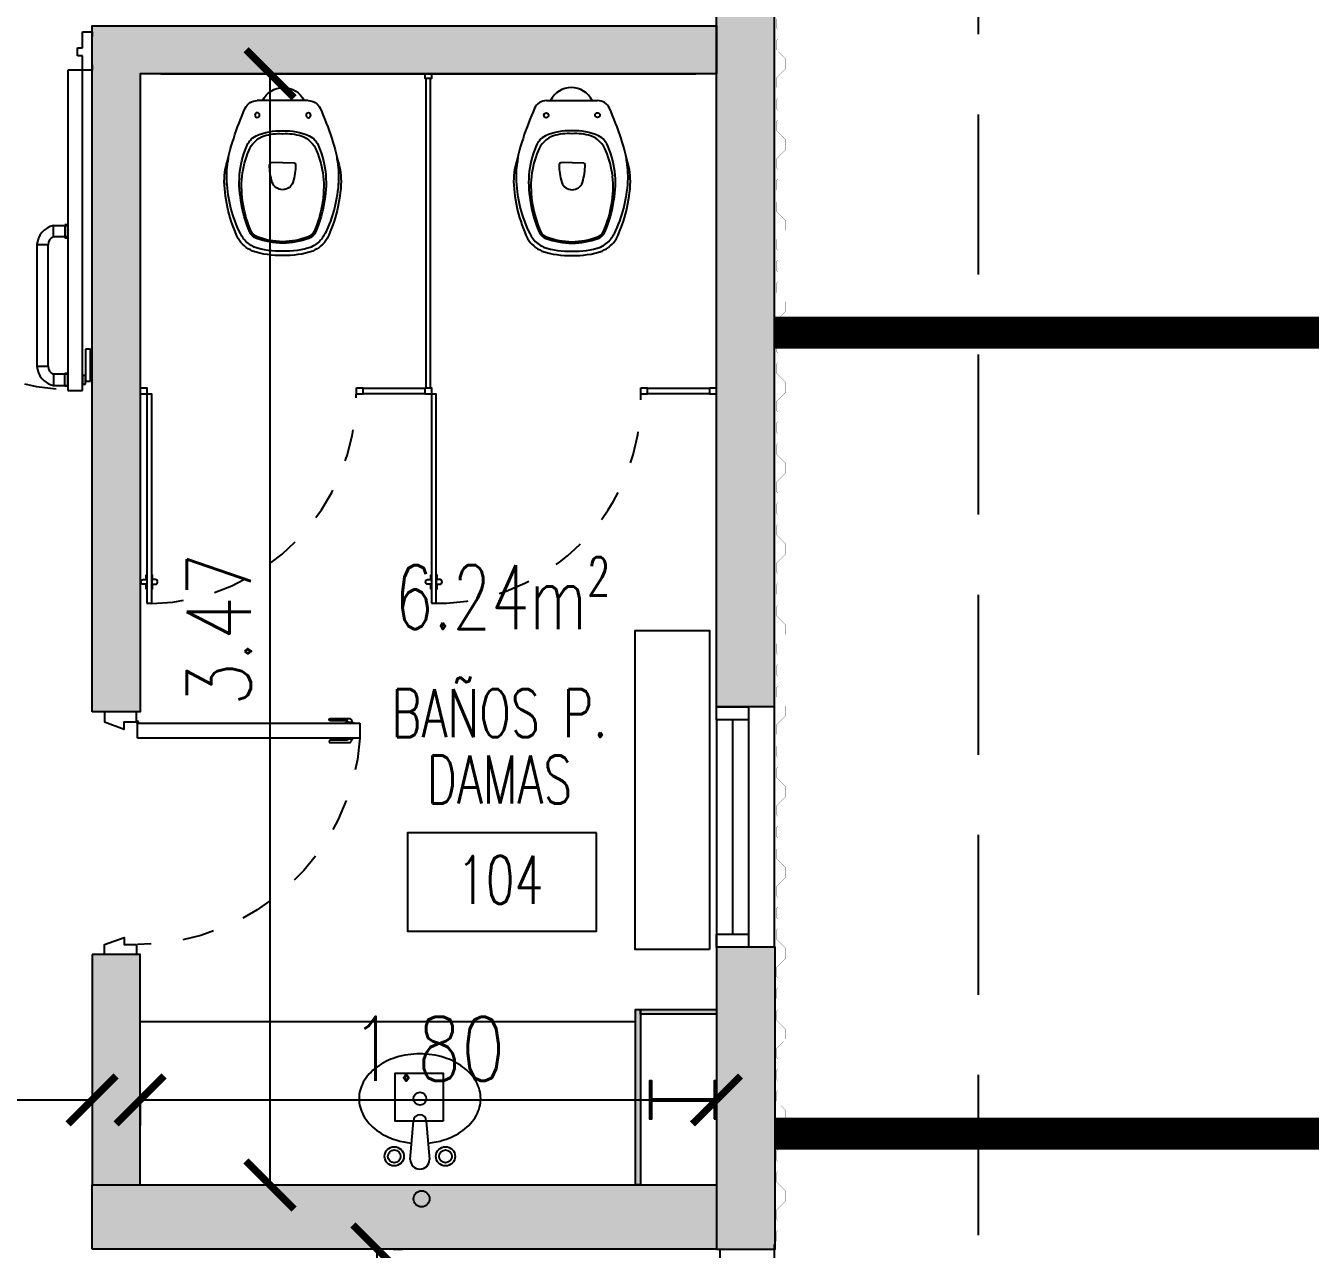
# Model space of a CAD drawing. Header units: millimetres. Extents: x -129 to 3172, y -143 to 919.
# Drawn here: x -2.058 to 1.954, y 24.033 to 27.855 of the extents above; entities that cross this region are included whole.
import ezdxf
from ezdxf.enums import TextEntityAlignment as Align

# ---------------------------------------------------------------- set-up
doc = ezdxf.new("R2010")
doc.units = ezdxf.units.MM
doc.header["$LTSCALE"] = 0.1
for name, pattern in [('DASHED', [0.75, 0.5, -0.25]), ('DASHED2', [0.375, 0.25, -0.125]), ('HIDDEN', [9.525, 6.35, -3.175])]:
    doc.linetypes.add(name, pattern=pattern)
for name, color, linetype in [('A-CHAPA TRAPEZOIDAL', 3, 'Continuous'), ('A-LADRILLO HUECO 12', 3, 'Continuous'), ('A-MURO BLOCK', 4, 'Continuous'), ('A-PROYECCION', 1, 'DASHED'), ('A-TABIQUE FENOLICO 20mm', 1, 'Continuous'), ('A-TABIQUE PRY', 2, 'Continuous'), ('A-VISTAS', 251, 'Continuous'), ('C-ALUMINIO', 140, 'Continuous'), ('C-MADERA', 8, 'Continuous'), ('E-GENERAL', 8, 'Continuous'), ('E-MOBILIARIO', 1, 'Continuous'), ('E-REJILLAS', 8, 'Continuous'), ('E-SANITARIO', 8, 'Continuous'), ('E-TXT', 7, 'Continuous'), ('H-HATCH MURO', 252, 'Continuous'), ('MET-COLUMNA METALICA', 3, 'Continuous'), ('P-PINT VIAL AMARILLA', 9, 'Continuous'), ('R-CUADRO REF', 1, 'Continuous'), ('R-NOMBRE LOCAL', 7, 'Continuous'), ('zA-COTAS', 1, 'Continuous'), ('zA-TXT SUPS', 2, 'Continuous')]:
    doc.layers.add(name, color=color, linetype=linetype)
doc.styles.add('ROMANS', font='ROMANS.SHX', dxfattribs={"width": 0.8, "height": 0.2})
doc.styles.get("Standard").update_dxf_attribs({"font": 'arial.ttf'})
doc.styles.add('VAUX', font='romans.shx', dxfattribs={"width": 0.85})
doc.dimstyles.new('COTA 1-125', dxfattribs={"dimtxt": 0.2, "dimasz": 0.15, "dimexe": 0.08, "dimexo": 0.08, "dimgap": 0.06, "dimtad": 1, "dimzin": 0, "dimdsep": 46, "dimtxsty": 'ROMANS', "dimblk": 'ARCHTICK', "dimcen": 0, "dimclrd": 256, "dimclre": 8, "dimclrt": 3, "dimadec": 0, "dimazin": 0, "dimtfac": 1, "dimtofl": 0, "dimtmove": 0, "dimatfit": 3, "dimldrblk": 'ARCHTICK', "dimfxl": 1, "dimtolj": 1, "dimtzin": 0, "dimlwd": -1, "dimlwe": -1, "dimarcsym": 0})

# ---------------------------------------------------------------- blocks, each defined once
blk = doc.blocks.new('15X15')
at = {"layer": 'E-REJILLAS', "elevation": -0.0017}
blk.add_lwpolyline([(1961.4181, 1185.014), (1961.5681, 1185.014), (1961.5681, 1184.864), (1961.4181, 1184.864)], close=True, dxfattribs=at)
blk = doc.blocks.new('LAVABO SANITARIO')
at = {"layer": 'E-SANITARIO'}
for p, q in [((-0.0147, -0.2427), (-0.0247, -0.1227)), ((0.0353, -0.1227), (0.0253, -0.2427))]:
    blk.add_line(p, q, dxfattribs=at)
for centre, radius in [((0, 0), 0.025), ((-0.0747, -0.1327), 0.03), ((-0.0747, -0.1327), 0.02), ((0.0853, -0.1327), 0.03), ((0.0853, -0.1327), 0.02), ((0.0053, -0.3127), 0.02)]:
    blk.add_circle(centre, radius, dxfattribs=at)
for centre, radius, start, end in [((0.0053, -0.1227), 0.03, 0, 180), ((-0.0122, -0.3722), 0.1969, 106.9727, 126.3844), ((0.0053, -0.4297), 0.257, 95.745, 106.9727), ((0.0053, -0.4297), 0.257, 73.0273, 84.255), ((0.0229, -0.3722), 0.1969, 53.6156, 73.0273), ((-0.0391, -0.3358), 0.1517, 126.3844, 150.6576), ((0.0497, -0.3358), 0.1517, 29.3424, 53.6156), ((-0.0802, -0.3127), 0.1045, 150.6576, 180), ((0.0053, -0.2427), 0.02, 180, 0), ((0.0908, -0.3127), 0.1045, 0, 29.3424), ((-0.0802, -0.3127), 0.1045, 180, 209.3424), ((0.0908, -0.3127), 0.1045, 330.6576, 0), ((-0.0391, -0.2896), 0.1517, 209.3424, 233.6156), ((0.0497, -0.2896), 0.1517, 306.3844, 330.6576), ((-0.0122, -0.2531), 0.1969, 233.6156, 253.0273), ((0.0229, -0.2531), 0.1969, 286.9727, 306.3844), ((0.0053, -0.1957), 0.257, 253.0273, 270), ((0.0053, -0.1957), 0.257, 270, 286.9727)]:
    blk.add_arc(centre, radius, start, end, dxfattribs=at)
blk = doc.blocks.new('INODORO SANITARIO')
at = {"layer": 'E-SANITARIO'}
for p, q in [((-0.0025, 0.2341), (-0.0382, 0.2353)), ((-0.0025, 0.2341), (0.0332, 0.2353)), ((0.0776, 0.0406), (-0.0821, 0.0406))]:
    blk.add_line(p, q, dxfattribs=at)
for centre in [(-0.0818, 0.086), (0.0782, 0.0867)]:
    blk.add_circle(centre, 0.00741, dxfattribs=at)
for centre, radius, start, end in [((-0.0127, 0.27), 0.2546, 87.6539, 109.1126), ((0.0082, 0.27), 0.2546, 70.8874, 92.3461), ((-0.0567, 0.4195), 0.0993, 113.359, 148.6592), ((-0.0567, 0.4195), 0.0859, 113.6825, 141.724), ((-0.0127, 0.27), 0.2413, 87.5391, 108.9921), ((0.0043, 0.2271), 0.2594, 91.4481, 109.8331), ((0.0043, 0.2271), 0.2545, 91.4481, 109.8331), ((-0.0088, 0.2271), 0.2545, 70.1669, 88.5519), ((0.0082, 0.27), 0.2413, 71.0079, 92.4918), ((-0.0088, 0.2271), 0.2594, 70.1669, 88.5519), ((0.0522, 0.4195), 0.0859, 38.276, 66.3175), ((0.0522, 0.4195), 0.0993, 31.3408, 66.641), ((0.2777, 0.2744), 0.463, 154.8689, 177.6585), ((0.2439, 0.271), 0.4212, 153.929, 176.9789), ((-0.0256, 0.3993), 0.1228, 143.3328, 152.4609), ((0.2184, 0.3076), 0.3538, 156.0268, 172.6887), ((0.2184, 0.3076), 0.3489, 156.0268, 185.0468), ((-0.0712, 0.4363), 0.037, 109.8331, 156.0268), ((-0.0712, 0.4363), 0.032, 109.8331, 156.0268), ((0.0667, 0.4363), 0.032, 23.9732, 70.1669), ((0.0667, 0.4363), 0.037, 23.9732, 70.1669), ((-0.2229, 0.3076), 0.3489, 354.9532, 23.9732), ((-0.2229, 0.3076), 0.3538, 7.3113, 23.9732), ((0.0211, 0.3993), 0.1228, 27.5391, 36.6672), ((-0.2484, 0.271), 0.4212, 3.0211, 26.071), ((-0.2822, 0.2744), 0.463, 2.3415, 25.1311), ((0.1543, 0.2975), 0.2921, 169.1232, 204.8133), ((-0.1588, 0.2975), 0.2921, 335.1867, 10.8768), ((0.5079, 0.3394), 0.6944, 183.8042, 186.8911), ((0.1068, 0.2797), 0.2839, 175.389, 189.7109), ((0.1474, 0.2409), 0.1904, 163.1407, 180.1718), ((-0.0236, 0.2927), 0.0118, 159.4092, 163.1407), ((-0.0023, 0.2847), 0.0345, 90.3555, 159.4092), ((-0.0027, 0.2847), 0.0345, 20.5908, 89.6445), ((0.0185, 0.2927), 0.0118, 16.8593, 20.5908), ((-0.1524, 0.2409), 0.1904, 359.8282, 16.8593), ((-0.1114, 0.2797), 0.2839, 350.2891, 4.611), ((-0.5124, 0.3394), 0.6944, 353.1089, 356.1958), ((0.7651, 0.4584), 0.9679, 192.0636, 204.0074), ((0.161, 0.3129), 0.2924, 187.0797, 203.1595), ((-0.1655, 0.3129), 0.2924, 336.8405, 352.9203), ((-0.7696, 0.4584), 0.9679, 335.9926, 347.9364), ((0.6298, 0.314), 0.807, 185.8465, 187.3524), ((-0.038, 0.2403), 0.00499, 180.1718, 268.0266), ((0.033, 0.2403), 0.00499, 271.9734, 359.8282), ((-0.6343, 0.314), 0.807, 352.6476, 354.1535), ((-0.0214, 0.2339), 0.1071, 213.4182, 220.0442), ((-0.0359, 0.2232), 0.0762, 199.3342, 251.2492), ((-0.061, 0.2009), 0.0557, 220.2508, 244.1706), ((0.0314, 0.2232), 0.0762, 288.7508, 340.6658), ((0.0564, 0.2009), 0.0557, 295.8294, 319.7492), ((0.0169, 0.2339), 0.1071, 319.9558, 326.5818), ((-0.0125, 0.3112), 0.1762, 245.6089, 273.3242), ((-0.0125, 0.3112), 0.1673, 253.3398, 273.3242), ((0.0079, 0.3112), 0.1762, 266.6758, 294.3911), ((0.0079, 0.3112), 0.1673, 266.6758, 286.6602), ((-0.0821, 0.0811), 0.0405, 204.0074, 270), ((0, 0.0723), 0.0723, 205.9768, 334.0232), ((0.0776, 0.0811), 0.0405, 270, 335.9926)]:
    blk.add_arc(centre, radius, start, end, dxfattribs=at)
blk = doc.blocks.new('PUERTA DISC 1.10')
at = {"layer": 'C-MADERA'}
for p, q in [((0.02, 0.9718), (0.005, 0.9718)), ((0.005, 0.9718), (0.005, 0.8718)), ((0.03, 0.9808), (0.02, 0.9808)), ((0.02, 0.9808), (0.02, 0.9538)), ((0.02, 0.8718), (0.02, 0.9718)), ((0.075, 1), (0.03, 1)), ((0.03, 1), (0.03, 0)), ((0.03, 0.9538), (0.03, 0.9808)), ((0.075, 0), (0.075, 1)), ((0.075, 0.9873), (0.085, 0.9873)), ((0.075, 0.9468), (0.075, 0.9873)), ((0.1204, 0.9848), (0.075, 0.9848)), ((0.075, 0.9848), (0.075, 0.9498)), ((0.085, 0.9873), (0.085, 0.9468)), ((0.1204, 0.9498), (0.1204, 0.9848)), ((0.02, 0.9538), (0.03, 0.9538)), ((0.075, 0.9498), (0.1204, 0.9498)), ((0.085, 0.9468), (0.075, 0.9468)), ((0.172, 0.9243), (0.137, 0.9243)), ((0.137, 0.9243), (0.137, 0.5457)), ((0.172, 0.5457), (0.172, 0.9243)), ((0.005, 0.8718), (0.02, 0.8718)), ((0.085, 0.5232), (0.075, 0.5232)), ((0.075, 0.5232), (0.075, 0.4827)), ((0.085, 0.4827), (0.085, 0.5232)), ((0.137, 0.5457), (0.172, 0.5457)), ((0.075, 0.4852), (0.075, 0.5202)), ((0.075, 0.5202), (0.1204, 0.5202)), ((0.1204, 0.4852), (0.075, 0.4852)), ((0.075, 0.4827), (0.085, 0.4827)), ((0.1204, 0.5202), (0.1204, 0.4852)), ((0, -0.0167), (0, 0)), ((0, 0), (0.03, 0)), ((0.03, 0), (0.03, -0.045)), ((0.03, 0), (0.075, 0)), ((1.1, 0), (1.07, 0)), ((1.07, 0), (1.07, -0.045)), ((1.1, -0.0167), (1.1, 0)), ((0.03, -0.045), (0.0457, -0.045)), ((0.0457, -0.07), (0.03, -0.07)), ((0.03, -0.07), (0.03, -0.12)), ((0.0457, -0.045), (0.0457, -0.07)), ((1.07, -0.045), (1.0543, -0.045)), ((1.0543, -0.045), (1.0543, -0.07)), ((1.0543, -0.07), (1.07, -0.07)), ((1.07, -0.07), (1.07, -0.12)), ((0, -0.12), (0, -0.105)), ((0.03, -0.12), (0, -0.12)), ((1.07, -0.12), (1.1, -0.12)), ((1.1, -0.12), (1.1, -0.105))]:
    blk.add_line(p, q, dxfattribs=at)
at = {"layer": 'C-MADERA', "color": 8, "linetype": 'DASHED2'}
blk.add_arc((-0.006, -0.0756), 1.0786, 4.0172, 85.6956, dxfattribs=at)
at = {"layer": 'C-MADERA'}
for centre, radius, start, end in [((0.1068, 0.9209), 0.0653, 2.9831, 77.9849), ((0.1104, 0.9251), 0.0266, 358.2797, 67.959), ((0.1104, 0.5449), 0.0266, 292.041, 1.7203), ((0.1068, 0.5491), 0.0653, 282.0151, 357.0169)]:
    blk.add_arc(centre, radius, start, end, dxfattribs=at)
blk = doc.blocks.new('Puerta 070')
at = {"layer": 'C-MADERA'}
for p, q in [((0.0891, 0.0815), (0.0891, 0.0344)), ((0.7834, 0.0815), (0.0891, 0.0815)), ((0.687, 0.0919), (0.6871, 0.0926)), ((0.6871, 0.0912), (0.687, 0.0919)), ((0.6871, 0.0926), (0.6872, 0.0933)), ((0.6872, 0.0906), (0.6871, 0.0912)), ((0.6872, 0.0933), (0.6876, 0.0939)), ((0.6876, 0.0899), (0.6872, 0.0906)), ((0.6876, 0.0939), (0.688, 0.0945)), ((0.688, 0.0894), (0.6876, 0.0899)), ((0.688, 0.0945), (0.6885, 0.095)), ((0.6885, 0.0889), (0.688, 0.0894)), ((0.6885, 0.095), (0.6891, 0.0953)), ((0.6891, 0.0885), (0.6885, 0.0889)), ((0.6891, 0.0953), (0.6898, 0.0956)), ((0.6898, 0.0883), (0.6891, 0.0885)), ((0.6898, 0.0956), (0.749, 0.0956)), ((0.743, 0.0883), (0.6898, 0.0883)), ((0.7394, 0.0815), (0.7394, 0.084)), ((0.7394, 0.084), (0.7456, 0.084)), ((0.7394, 0.0815), (0.7394, 0.084)), ((0.7434, 0.0883), (0.743, 0.0883)), ((0.7439, 0.0881), (0.7434, 0.0883)), ((0.7443, 0.0879), (0.7439, 0.0881)), ((0.7447, 0.0877), (0.7443, 0.0879)), ((0.745, 0.0874), (0.7447, 0.0877)), ((0.7453, 0.087), (0.745, 0.0874)), ((0.7455, 0.0865), (0.7453, 0.087)), ((0.7456, 0.0861), (0.7455, 0.0865)), ((0.7456, 0.0856), (0.7456, 0.0861)), ((0.7456, 0.084), (0.7456, 0.0856)), ((0.7456, 0.084), (0.758, 0.084)), ((0.749, 0.0956), (0.7506, 0.0955)), ((0.7506, 0.0955), (0.7521, 0.0951)), ((0.7521, 0.0951), (0.7535, 0.0944)), ((0.7535, 0.0944), (0.7548, 0.0935)), ((0.7548, 0.0935), (0.7559, 0.0924)), ((0.7559, 0.0924), (0.7568, 0.0912)), ((0.7568, 0.0912), (0.7574, 0.0897)), ((0.7574, 0.0897), (0.7578, 0.0882)), ((0.7578, 0.0882), (0.758, 0.0867)), ((0.758, 0.0867), (0.758, 0.084)), ((0.758, 0.084), (0.7624, 0.084)), ((0.7624, 0.084), (0.7624, 0.0815)), ((0.7624, 0.0815), (0.7624, 0.084)), ((0.7834, 0.0344), (0.7834, 0.0815)), ((0.0891, 0.0344), (0.7834, 0.0344)), ((0.6871, 0.0246), (0.687, 0.0239)), ((0.687, 0.0239), (0.6871, 0.0232)), ((0.6872, 0.0253), (0.6871, 0.0246)), ((0.6871, 0.0232), (0.6872, 0.0226)), ((0.6876, 0.0259), (0.6872, 0.0253)), ((0.6872, 0.0226), (0.6876, 0.0219)), ((0.688, 0.0265), (0.6876, 0.0259)), ((0.6876, 0.0219), (0.688, 0.0213)), ((0.6885, 0.027), (0.688, 0.0265)), ((0.688, 0.0213), (0.6885, 0.0209)), ((0.6891, 0.0273), (0.6885, 0.027)), ((0.6885, 0.0209), (0.6891, 0.0205)), ((0.6898, 0.0276), (0.6891, 0.0273)), ((0.6891, 0.0205), (0.6898, 0.0203)), ((0.743, 0.0276), (0.6898, 0.0276)), ((0.6898, 0.0203), (0.749, 0.0203)), ((0.7394, 0.0344), (0.7394, 0.0319)), ((0.7394, 0.0344), (0.7394, 0.0319)), ((0.7394, 0.0319), (0.7456, 0.0319)), ((0.7434, 0.0276), (0.743, 0.0276)), ((0.7439, 0.0277), (0.7434, 0.0276)), ((0.7443, 0.0279), (0.7439, 0.0277)), ((0.7447, 0.0282), (0.7443, 0.0279)), ((0.745, 0.0285), (0.7447, 0.0282)), ((0.7453, 0.0289), (0.745, 0.0285)), ((0.7455, 0.0293), (0.7453, 0.0289)), ((0.7456, 0.0298), (0.7455, 0.0293)), ((0.7456, 0.0319), (0.758, 0.0319)), ((0.7456, 0.0319), (0.7456, 0.0302)), ((0.7456, 0.0302), (0.7456, 0.0298)), ((0.749, 0.0203), (0.7506, 0.0204)), ((0.7506, 0.0204), (0.7521, 0.0208)), ((0.7521, 0.0208), (0.7535, 0.0215)), ((0.7535, 0.0215), (0.7548, 0.0224)), ((0.7548, 0.0224), (0.7559, 0.0235)), ((0.7559, 0.0235), (0.7568, 0.0247)), ((0.7568, 0.0247), (0.7574, 0.0261)), ((0.7574, 0.0261), (0.7578, 0.0277)), ((0.7578, 0.0277), (0.758, 0.0292)), ((0.758, 0.0319), (0.7624, 0.0319)), ((0.758, 0.0292), (0.758, 0.0319)), ((0.7624, 0.0319), (0.7624, 0.0344)), ((0.7624, 0.0344), (0.7624, 0.0319))]:
    blk.add_line(p, q, dxfattribs=at)
for points in [[(0.0858, 0.7264), (0.0858, 0.7576), (-0.0142, 0.7576), (-0.0142, 0.7264), (0.0471, 0.7039), (0.0471, 0.7264)], [(0.0858, 0.0312), (0.0858, 0), (-0.0142, 0), (-0.0142, 0.0312), (0.0471, 0.0537), (0.0471, 0.0312)]]:
    blk.add_lwpolyline(points, close=True, dxfattribs=at)
at = {"layer": 'C-MADERA', "color": 8, "linetype": 'DASHED2'}
blk.add_ellipse((0.089, 0.0316), major_axis=(0.6734, 0.1762), ratio=0.996904, start_param=-0.184767, end_param=1.315564, dxfattribs=at)
at = {"layer": 'C-MADERA'}
blk.add_ellipse((0.089, 0.0316), major_axis=(0.00195, 0.00195), ratio=1, start_param=4.712389, end_param=10.995574, dxfattribs=at)
blk = doc.blocks.new('COL MET 20')
at = {"layer": 'MET-COLUMNA METALICA'}
blk.add_hatch(color=256, dxfattribs=at).paths.add_polyline_path([(-0.0971, -0.0036, -0.414214), (-0.0935, 0), (0.0935, 0, -0.414214), (0.0971, -0.0036), (0.0971, -0.0568), (0.1045, -0.0568), (0.1045, 0.0615), (0.0971, 0.0615), (0.0971, 0.0083, -0.414214), (0.0935, 0.0047), (-0.0935, 0.0047, -0.414214), (-0.0971, 0.0083), (-0.0971, 0.0615), (-0.1045, 0.0615), (-0.1045, -0.0568), (-0.0971, -0.0568)])
blk.add_lwpolyline([(-0.0971, -0.0568), (-0.1045, -0.0568), (-0.1045, 0.0615), (-0.0971, 0.0615), (-0.0971, 0.0083, 0.414214), (-0.0935, 0.0047), (0.0935, 0.0047, 0.414214), (0.0971, 0.0083), (0.0971, 0.0615), (0.1045, 0.0615), (0.1045, -0.0568), (0.0971, -0.0568), (0.0971, -0.0036, 0.414214), (0.0935, 0), (-0.0935, 0, 0.414214), (-0.0971, -0.0036)], format="xyb", close=True, dxfattribs=at)
blk = doc.blocks.new('N Local')
at = {"layer": 'R-CUADRO REF'}
blk.add_lwpolyline([(6337.1934, -934.8286), (6337.93, -934.8286), (6337.93, -935.2124), (6337.1934, -935.2124)], close=True, dxfattribs=at)
at = {"layer": 'R-CUADRO REF', "lineweight": 0, "style": 'VAUX', "width": 0.85}
blk.add_attdef('NUMERO', text='', height=0.1823, dxfattribs=at).set_placement((6337.5847, -935.1061), align=Align.CENTER)
at = {"layer": 'R-NOMBRE LOCAL', "lineweight": 0, "style": 'VAUX', "width": 0.85}
for p in [(6337.5718, -934.4549), (6337.5718, -934.7149)]:
    blk.add_attdef('NOMBRE', text='', height=0.1823, dxfattribs=at).set_placement(p, align=Align.CENTER)
blk = doc.blocks.new('FREEZER 5P')
at = {"layer": 'E-TXT', "insert": (474.1294, 76.9377), "char_height": 0.15, "attachment_point": 1, "rotation": 180}
blk.add_mtext_dynamic_manual_height_columns('{\\Fromans|c0;\\W0.7;Freezer Vertical 5P}', width=3185.185392, gutter_width=1.3826, heights=[0], dxfattribs=at)
blk = doc.blocks.new('_ARCHTICK')
at = {"color": 0, "linetype": 'ByBlock', "const_width": 0.15}
blk.add_lwpolyline([(-0.5, -0.5), (0.5, 0.5)], dxfattribs=at)
blk = doc.blocks.new('*D472')
at = {"layer": 'Defpoints', "color": 0, "transparency": 16777216}
for p in [(-1.7007, 24.5942, -0.0151), (0.0994, 24.5942, -0.0004), (0.0994, 24.4999)]:
    blk.add_point(p, dxfattribs=at)
at = {"layer": 'zA-COTAS', "color": 8, "linetype": 'HIDDEN', "transparency": 16777216}
for p, q in [((-1.7007, 24.5142), (-1.7007, 24.4199)), ((0.0994, 24.5142), (0.0994, 24.4199))]:
    blk.add_line(p, q, dxfattribs=at)
at = {"layer": 'zA-COTAS', "transparency": 16777216}
blk.add_line((-1.7007, 24.4999), (0.0994, 24.4999), dxfattribs=at)
at = {"layer": 'zA-COTAS', "transparency": 16777216, "xscale": 0.15, "yscale": 0.15, "zscale": 0.15, "rotation": 180}
blk.add_blockref('_ARCHTICK', (-1.7007, 24.4999), dxfattribs=at)
at = {"layer": 'zA-COTAS', "transparency": 16777216, "xscale": 0.15, "yscale": 0.15, "zscale": 0.15}
blk.add_blockref('_ARCHTICK', (0.0994, 24.4999), dxfattribs=at)
at = {"layer": 'zA-COTAS', "color": 3, "transparency": 16777216, "insert": (-0.8007, 24.6599), "char_height": 0.2, "attachment_point": 5, "style": 'ROMANS'}
blk.add_mtext('\\A1;1.80', dxfattribs=at)
blk = doc.blocks.new('*D473')
at = {"layer": 'Defpoints', "color": 0, "transparency": 16777216}
for p in [(-1.5215, 27.705, -0.0151), (-1.2947, 27.705), (-1.3676, 24.2344, 0.0093)]:
    blk.add_point(p, dxfattribs=at)
at = {"layer": 'zA-COTAS', "color": 8, "linetype": 'HIDDEN', "transparency": 16777216}
for p, q in [((-1.4415, 27.705), (-1.2147, 27.705)), ((-1.2876, 24.2344), (-1.2147, 24.2344))]:
    blk.add_line(p, q, dxfattribs=at)
at = {"layer": 'zA-COTAS', "transparency": 16777216}
blk.add_line((-1.2947, 24.2344), (-1.2947, 27.705), dxfattribs=at)
at = {"layer": 'zA-COTAS', "transparency": 16777216, "xscale": 0.15, "yscale": 0.15, "zscale": 0.15}
for p, rotation in [((-1.2947, 27.705), 90), ((-1.2947, 24.2344), 270)]:
    blk.add_blockref('_ARCHTICK', p, dxfattribs=dict(at, rotation=rotation))
at = {"layer": 'zA-COTAS', "color": 3, "transparency": 16777216, "insert": (-1.4547, 25.9697), "char_height": 0.2, "attachment_point": 5, "rotation": 90, "style": 'ROMANS'}
blk.add_mtext('\\A1;3.47', dxfattribs=at)
blk = doc.blocks.new('*D475')
at = {"layer": 'Defpoints', "color": 0, "transparency": 16777216}
for p in [(-3.1007, 24.5, -0.0018), (-1.8507, 24.5, -0.0018), (-1.8507, 24.5)]:
    blk.add_point(p, dxfattribs=at)
at = {"layer": 'zA-COTAS', "transparency": 16777216}
blk.add_line((-3.1007, 24.5), (-1.8507, 24.5), dxfattribs=at)
at = {"layer": 'zA-COTAS', "transparency": 16777216, "xscale": 0.15, "yscale": 0.15, "zscale": 0.15, "rotation": 180}
blk.add_blockref('_ARCHTICK', (-3.1007, 24.5), dxfattribs=at)
at = {"layer": 'zA-COTAS', "transparency": 16777216, "xscale": 0.15, "yscale": 0.15, "zscale": 0.15}
blk.add_blockref('_ARCHTICK', (-1.8507, 24.5), dxfattribs=at)
at = {"layer": 'zA-COTAS', "color": 3, "transparency": 16777216, "insert": (-2.4757, 24.66), "char_height": 0.2, "attachment_point": 5, "style": 'ROMANS'}
blk.add_mtext('\\A1;1.25', dxfattribs=at)
blk = doc.blocks.new('*D476')
at = {"layer": 'Defpoints', "color": 0, "transparency": 16777216}
for p in [(-0.9907, 24.0344, -0.0219), (-1.3157, 21.9805, -0.0219), (-0.9608, 21.9805)]:
    blk.add_point(p, dxfattribs=at)
at = {"layer": 'zA-COTAS', "transparency": 16777216}
blk.add_line((-0.9608, 24.0344), (-0.9608, 21.9805), dxfattribs=at)
at = {"layer": 'zA-COTAS', "color": 8, "linetype": 'HIDDEN', "transparency": 16777216}
for p, q in [((-0.9107, 24.0344), (-0.8808, 24.0344)), ((-1.2357, 21.9805), (-0.8808, 21.9805))]:
    blk.add_line(p, q, dxfattribs=at)
at = {"layer": 'zA-COTAS', "transparency": 16777216, "xscale": 0.15, "yscale": 0.15, "zscale": 0.15}
for p, rotation in [((-0.9608, 24.0344), 90), ((-0.9608, 21.9805), 270)]:
    blk.add_blockref('_ARCHTICK', p, dxfattribs=dict(at, rotation=rotation))
at = {"layer": 'zA-COTAS', "color": 3, "transparency": 16777216, "insert": (-1.1208, 23.0075), "char_height": 0.2, "attachment_point": 5, "rotation": 90, "style": 'ROMANS'}
blk.add_mtext('\\A1;2.05', dxfattribs=at)
blk = doc.blocks.new('parking')
at = {"layer": 'P-PINT VIAL AMARILLA', "const_width": 0.1, "elevation": -0.0001}
blk.add_lwpolyline([(-4.75, 0), (0.25, 0)], dxfattribs=at)

msp = doc.modelspace()

# ---------------------------------------------------------------- hatches: boundary and pattern name
at = {"layer": 'H-HATCH MURO'}
h = msp.add_hatch(color=256, dxfattribs=at)
h.paths.add_polyline_path([(0.0994, 24.9773), (0.0994, 24.0344), (0.283, 24.0344), (0.283, 24.9773)])
h.paths.add_polyline_path([(0.0993, 25.7273), (0.0993, 29.6148), (-0.868, 29.615), (-0.868, 29.795), (0.2793, 29.7948), (0.2791, 25.7273)])
h.paths.add_polyline_path([(-3.2507, 29.615), (-3.2507, 29.795), (-1.618, 29.795), (-1.618, 29.615)])
h.paths.add_polyline_path([(-5.607, 29.615), (-5.607, 29.795), (-4.0007, 29.7948), (-4.0007, 29.6149)])
h = msp.add_hatch(color=256, dxfattribs=at)
h.paths.add_polyline_path([(-5.607, 24.0344), (-5.607, 29.615), (-5.407, 29.615), (-5.407, 24.0344)])
h.paths.add_polyline_path([(-3.1007, 24.0344), (-3.1007, 24.2344), (-3.9722, 24.2344), (-3.9722, 24.0344)])
h.paths.add_polyline_path([(-1.8507, 24.0344), (-1.8507, 24.2344), (0.0993, 24.2344), (0.0993, 24.0344)])
h = msp.add_hatch(color=256, dxfattribs=at)
h.paths.add_polyline_path([(-2.9507, 27.855), (-2.9507, 27.705), (-3.1007, 27.705), (-3.1007, 27.5847), (-3.2507, 27.5847), (-3.2507, 29.615), (-3.1007, 29.615), (-3.1007, 27.855)])
h.paths.add_polyline_path([(-1.8507, 25.7116), (-1.8507, 27.855), (0.0993, 27.855), (0.0993, 27.705), (-1.7007, 27.705), (-1.7007, 25.7116)])
h.paths.add_polyline_path([(-1.8507, 24.954), (-1.8507, 24.2344), (-1.7007, 24.2344), (-1.7007, 24.954)])
edge = h.paths.add_edge_path()
edge.add_line((-3.1007, 26.8271), (-3.1007, 26.655))
edge.add_line((-3.1007, 26.655), (-5.407, 26.655))
edge.add_line((-5.407, 26.655), (-5.407, 26.805))
edge.add_line((-5.407, 26.805), (-3.2507, 26.805))
edge.add_line((-3.2507, 26.805), (-3.2507, 26.8271))
edge.add_line((-3.2507, 26.8271), (-3.1007, 26.8271))
edge.add_line((-3.1007, 26.8271), (-3.1007, 26.655))
for points in [[(-0.138, 24.7828), (-0.138, 24.2344), (-0.153, 24.2344), (-0.153, 24.7828)], [(0.0994, 24.7678), (-0.138, 24.7678), (-0.138, 24.7828), (0.0994, 24.7828)]]:
    msp.add_hatch(color=256, dxfattribs=at).paths.add_polyline_path(points)

# ---------------------------------------------------------------- linework, layer by layer
at = {"layer": 'A-CHAPA TRAPEZOIDAL'}
for points in [[(0.2917, 27.0604, 0.0006, 0.0006, 0), (0.2917, 27.0855, 0.0006, 0.0006, 0), (0.2877, 27.0895, 0.0006, 0.0006, 0), (0.2877, 27.1195, 0.0006, 0.0006, 0), (0.2917, 27.1235, 0.0006, 0.0006, 0), (0.2917, 27.1535, 0.0006, 0.0006, 0), (0.2877, 27.1575, 0.0006, 0.0006, 0), (0.2877, 27.1875, 0.0006, 0.0006, 0), (0.3159, 27.2158, 0.0006, 0.0006, 0), (0.3159, 27.2458, 0.0006, 0.0006, 0), (0.2877, 27.2741, 0.0006, 0.0006, 0), (0.2877, 27.3041, 0.0006, 0.0006, 0), (0.2917, 27.3081, 0.0006, 0.0006, 0), (0.2917, 27.3381, 0.0006, 0.0006, 0), (0.2877, 27.3421, 0.0006, 0.0006, 0), (0.2877, 27.3721, 0.0006, 0.0006, 0), (0.2917, 27.3761, 0.0006, 0.0006, 0), (0.2917, 27.4061, 0.0006, 0.0006, 0), (0.2877, 27.4101, 0.0006, 0.0006, 0), (0.2877, 27.4401, 0.0006, 0.0006, 0), (0.3159, 27.4684, 0.0006, 0.0006, 0), (0.3159, 27.4984, 0.0006, 0.0006, 0), (0.2877, 27.5266, 0.0006, 0.0006, 0), (0.2877, 27.5566, 0.0006, 0.0006, 0), (0.2917, 27.5606, 0.0006, 0.0006, 0), (0.2917, 27.5906, 0.0006, 0.0006, 0), (0.2877, 27.5946, 0.0006, 0.0006, 0), (0.2877, 27.6246, 0.0006, 0.0006, 0), (0.2917, 27.6286, 0.0006, 0.0006, 0), (0.2917, 27.6586, 0.0006, 0.0006, 0), (0.2877, 27.6626, 0.0006, 0.0006, 0), (0.2877, 27.6926, 0.0006, 0.0006, 0), (0.3159, 27.7209, 0.0006, 0.0006, 0), (0.3159, 27.7509, 0.0006, 0.0006, 0), (0.2877, 27.7792, 0.0006, 0.0006, 0), (0.2877, 27.8092, 0.0006, 0.0006, 0), (0.2917, 27.8132, 0.0006, 0.0006, 0), (0.2917, 27.8432, 0.0006, 0.0006, 0), (0.2877, 27.8472, 0.0006, 0.0006, 0), (0.2877, 27.8772, 0.0006, 0.0006, 0)], [(0.2917, 25.7975, 0.0006, 0.0006, 0), (0.2917, 25.8227, 0.0006, 0.0006, 0), (0.2877, 25.8267, 0.0006, 0.0006, 0), (0.2877, 25.8567, 0.0006, 0.0006, 0), (0.2917, 25.8607, 0.0006, 0.0006, 0), (0.2917, 25.8907, 0.0006, 0.0006, 0), (0.2877, 25.8947, 0.0006, 0.0006, 0), (0.2877, 25.9247, 0.0006, 0.0006, 0), (0.3159, 25.9529, 0.0006, 0.0006, 0), (0.3159, 25.9829, 0.0006, 0.0006, 0), (0.2877, 26.0112, 0.0006, 0.0006, 0), (0.2877, 26.0412, 0.0006, 0.0006, 0), (0.2917, 26.0452, 0.0006, 0.0006, 0), (0.2917, 26.0752, 0.0006, 0.0006, 0), (0.2877, 26.0792, 0.0006, 0.0006, 0), (0.2877, 26.1092, 0.0006, 0.0006, 0), (0.2917, 26.1132, 0.0006, 0.0006, 0), (0.2917, 26.1432, 0.0006, 0.0006, 0), (0.2877, 26.1472, 0.0006, 0.0006, 0), (0.2877, 26.1772, 0.0006, 0.0006, 0), (0.3159, 26.2055, 0.0006, 0.0006, 0), (0.3159, 26.2355, 0.0006, 0.0006, 0), (0.2877, 26.2638, 0.0006, 0.0006, 0), (0.2877, 26.2938, 0.0006, 0.0006, 0), (0.2917, 26.2978, 0.0006, 0.0006, 0), (0.2917, 26.3278, 0.0006, 0.0006, 0), (0.2877, 26.3318, 0.0006, 0.0006, 0), (0.2877, 26.3618, 0.0006, 0.0006, 0), (0.2917, 26.3658, 0.0006, 0.0006, 0), (0.2917, 26.3958, 0.0006, 0.0006, 0), (0.2877, 26.3998, 0.0006, 0.0006, 0), (0.2877, 26.4298, 0.0006, 0.0006, 0), (0.3159, 26.4581, 0.0006, 0.0006, 0), (0.3159, 26.4881, 0.0006, 0.0006, 0), (0.2877, 26.5164, 0.0006, 0.0006, 0), (0.2877, 26.5464, 0.0006, 0.0006, 0), (0.2917, 26.5504, 0.0006, 0.0006, 0), (0.2917, 26.5804, 0.0006, 0.0006, 0), (0.2877, 26.5844, 0.0006, 0.0006, 0), (0.2877, 26.6144, 0.0006, 0.0006, 0), (0.2917, 26.6184, 0.0006, 0.0006, 0), (0.2917, 26.6484, 0.0006, 0.0006, 0), (0.2877, 26.6524, 0.0006, 0.0006, 0), (0.2877, 26.6824, 0.0006, 0.0006, 0), (0.3159, 26.7106, 0.0006, 0.0006, 0), (0.3159, 26.7406, 0.0006, 0.0006, 0), (0.2877, 26.7689, 0.0006, 0.0006, 0), (0.2877, 26.7989, 0.0006, 0.0006, 0), (0.2917, 26.8029, 0.0006, 0.0006, 0), (0.2917, 26.8329, 0.0006, 0.0006, 0), (0.2877, 26.8369, 0.0006, 0.0006, 0), (0.2877, 26.8669, 0.0006, 0.0006, 0), (0.2917, 26.8709, 0.0006, 0.0006, 0), (0.2917, 26.9009, 0.0006, 0.0006, 0), (0.2877, 26.9049, 0.0006, 0.0006, 0), (0.2877, 26.9349, 0.0006, 0.0006, 0), (0.3159, 26.9632, 0.0006, 0.0006, 0), (0.3159, 26.9932, 0.0006, 0.0006, 0), (0.2877, 27.0215, 0.0006, 0.0006, 0), (0.2877, 27.0515, 0.0006, 0.0006, 0), (0.2917, 27.0555, 0.0006, 0.0006, 0), (0.2917, 27.0855, 0.0006, 0.0006, 0), (0.2877, 27.0895, 0.0006, 0.0006, 0), (0.2877, 27.1195, 0.0006, 0.0006, 0), (0.2917, 27.1235, 0.0006, 0.0006, 0), (0.2917, 27.1535, 0.0006, 0.0006, 0), (0.2877, 27.1575, 0.0006, 0.0006, 0), (0.2877, 27.1875, 0.0006, 0.0006, 0), (0.3159, 27.2158, 0.0006, 0.0006, 0), (0.3159, 27.2458, 0.0006, 0.0006, 0), (0.2877, 27.2741, 0, 0, 0)], [(0.2917, 24.5347, 0.0006, 0.0006, 0), (0.2917, 24.5598, 0.0006, 0.0006, 0), (0.2877, 24.5638, 0.0006, 0.0006, 0), (0.2877, 24.5938, 0.0006, 0.0006, 0), (0.2917, 24.5978, 0.0006, 0.0006, 0), (0.2917, 24.6278, 0.0006, 0.0006, 0), (0.2877, 24.6318, 0.0006, 0.0006, 0), (0.2877, 24.6618, 0.0006, 0.0006, 0), (0.3159, 24.6901, 0.0006, 0.0006, 0), (0.3159, 24.7201, 0.0006, 0.0006, 0), (0.2877, 24.7484, 0.0006, 0.0006, 0), (0.2877, 24.7784, 0.0006, 0.0006, 0), (0.2917, 24.7824, 0.0006, 0.0006, 0), (0.2917, 24.8124, 0.0006, 0.0006, 0), (0.2877, 24.8164, 0.0006, 0.0006, 0), (0.2877, 24.8464, 0.0006, 0.0006, 0), (0.2917, 24.8504, 0.0006, 0.0006, 0), (0.2917, 24.8804, 0.0006, 0.0006, 0), (0.2877, 24.8844, 0.0006, 0.0006, 0), (0.2877, 24.9144, 0.0006, 0.0006, 0), (0.3159, 24.9427, 0.0006, 0.0006, 0), (0.3159, 24.9727, 0.0006, 0.0006, 0), (0.2877, 25.001, 0.0006, 0.0006, 0), (0.2877, 25.031, 0.0006, 0.0006, 0), (0.2917, 25.035, 0.0006, 0.0006, 0), (0.2917, 25.065, 0.0006, 0.0006, 0), (0.2877, 25.069, 0.0006, 0.0006, 0), (0.2877, 25.099, 0.0006, 0.0006, 0), (0.2917, 25.103, 0.0006, 0.0006, 0), (0.2917, 25.133, 0.0006, 0.0006, 0), (0.2877, 25.137, 0.0006, 0.0006, 0), (0.2877, 25.167, 0.0006, 0.0006, 0), (0.3159, 25.1952, 0.0006, 0.0006, 0), (0.3159, 25.2252, 0.0006, 0.0006, 0), (0.2877, 25.2535, 0.0006, 0.0006, 0), (0.2877, 25.2835, 0.0006, 0.0006, 0), (0.2917, 25.2875, 0.0006, 0.0006, 0), (0.2917, 25.3175, 0.0006, 0.0006, 0), (0.2877, 25.3215, 0.0006, 0.0006, 0), (0.2877, 25.3515, 0.0006, 0.0006, 0), (0.2917, 25.3555, 0.0006, 0.0006, 0), (0.2917, 25.3855, 0.0006, 0.0006, 0), (0.2877, 25.3895, 0.0006, 0.0006, 0), (0.2877, 25.4195, 0.0006, 0.0006, 0), (0.3159, 25.4478, 0.0006, 0.0006, 0), (0.3159, 25.4778, 0.0006, 0.0006, 0), (0.2877, 25.5061, 0.0006, 0.0006, 0), (0.2877, 25.5361, 0.0006, 0.0006, 0), (0.2917, 25.5401, 0.0006, 0.0006, 0), (0.2917, 25.5701, 0.0006, 0.0006, 0), (0.2877, 25.5741, 0.0006, 0.0006, 0), (0.2877, 25.6041, 0.0006, 0.0006, 0), (0.2917, 25.6081, 0.0006, 0.0006, 0), (0.2917, 25.6381, 0.0006, 0.0006, 0), (0.2877, 25.6421, 0.0006, 0.0006, 0), (0.2877, 25.6721, 0.0006, 0.0006, 0), (0.3159, 25.7004, 0.0006, 0.0006, 0), (0.3159, 25.7304, 0.0006, 0.0006, 0), (0.2877, 25.7587, 0.0006, 0.0006, 0), (0.2877, 25.7887, 0.0006, 0.0006, 0), (0.2917, 25.7927, 0.0006, 0.0006, 0), (0.2917, 25.8227, 0.0006, 0.0006, 0), (0.2877, 25.8267, 0.0006, 0.0006, 0), (0.2877, 25.8567, 0.0006, 0.0006, 0), (0.2917, 25.8607, 0.0006, 0.0006, 0), (0.2917, 25.8907, 0.0006, 0.0006, 0), (0.2877, 25.8947, 0.0006, 0.0006, 0), (0.2877, 25.9247, 0.0006, 0.0006, 0), (0.3159, 25.9529, 0.0006, 0.0006, 0), (0.3159, 25.9829, 0.0006, 0.0006, 0), (0.2877, 26.0112, 0, 0, 0)], [(0.2917, 24.0344, 0.0006, 0.0006, 0), (0.2917, 24.0547, 0.0006, 0.0006, 0), (0.2877, 24.0587, 0.0006, 0.0006, 0), (0.2877, 24.0887, 0.0006, 0.0006, 0), (0.2917, 24.0927, 0.0006, 0.0006, 0), (0.2917, 24.1227, 0.0006, 0.0006, 0), (0.2877, 24.1267, 0.0006, 0.0006, 0), (0.2877, 24.1567, 0.0006, 0.0006, 0), (0.3159, 24.185, 0.0006, 0.0006, 0), (0.3159, 24.215, 0.0006, 0.0006, 0), (0.2877, 24.2432, 0.0006, 0.0006, 0), (0.2877, 24.2732, 0.0006, 0.0006, 0), (0.2917, 24.2772, 0.0006, 0.0006, 0), (0.2917, 24.3072, 0.0006, 0.0006, 0), (0.2877, 24.3112, 0.0006, 0.0006, 0), (0.2877, 24.3412, 0.0006, 0.0006, 0), (0.2917, 24.3452, 0.0006, 0.0006, 0), (0.2917, 24.3752, 0.0006, 0.0006, 0), (0.2877, 24.3792, 0.0006, 0.0006, 0), (0.2877, 24.4092, 0.0006, 0.0006, 0), (0.3159, 24.4375, 0.0006, 0.0006, 0), (0.3159, 24.4675, 0.0006, 0.0006, 0), (0.2877, 24.4958, 0.0006, 0.0006, 0), (0.2877, 24.5258, 0.0006, 0.0006, 0), (0.2917, 24.5298, 0.0006, 0.0006, 0), (0.2917, 24.5598, 0.0006, 0.0006, 0), (0.2877, 24.5638, 0.0006, 0.0006, 0), (0.2877, 24.5938, 0.0006, 0.0006, 0), (0.2917, 24.5978, 0.0006, 0.0006, 0), (0.2917, 24.6278, 0.0006, 0.0006, 0), (0.2877, 24.6318, 0.0006, 0.0006, 0), (0.2877, 24.6618, 0.0006, 0.0006, 0), (0.3159, 24.6901, 0.0006, 0.0006, 0), (0.3159, 24.7201, 0.0006, 0.0006, 0), (0.2877, 24.7484, 0, 0, 0)]]:
    msp.add_lwpolyline(points, format="xyseb", dxfattribs=at)
at = {"layer": 'A-LADRILLO HUECO 12'}
msp.add_line((-1.6359, 27.705), (0.0345, 27.705), dxfattribs=at)
msp.add_lwpolyline([(-1.8507, 25.7116), (-1.8507, 27.855), (0.0993, 27.855), (0.0993, 27.705), (-1.7007, 27.705), (-1.7007, 25.7116), (-1.8507, 25.7116)], dxfattribs=at)
msp.add_lwpolyline([(-1.8507, 24.954), (-1.8507, 24.2344), (-1.7007, 24.2344), (-1.7007, 24.954)], close=True, dxfattribs=at)
at = {"layer": 'A-MURO BLOCK'}
for p, q in [((0.2793, 25.7273), (0.0993, 25.7273)), ((0.2793, 24.9773), (0.0993, 24.9773))]:
    msp.add_line(p, q, dxfattribs=at)
msp.add_lwpolyline([(0.0993, 25.7273), (0.0993, 29.6148), (-0.868, 29.615), (-0.868, 29.795), (0.2793, 29.7948), (0.2791, 25.7273), (0.0993, 25.7273)], dxfattribs=at)
for points in [[(0.0994, 24.9773), (0.0994, 24.0344), (0.283, 24.0344), (0.283, 24.9773)], [(-1.8507, 24.0344), (-1.8507, 24.2344), (0.0993, 24.2344), (0.0993, 24.0344)]]:
    msp.add_lwpolyline(points, close=True, dxfattribs=at)
at = {"layer": 'A-PROYECCION', "ltscale": 10}
msp.add_line((0.9169, 29.828, 0), (0.9169, -3.4331, 0), dxfattribs=at)
at = {"layer": 'A-TABIQUE FENOLICO 20mm'}
for points in [[(-0.8107, 27.705), (-0.7907, 27.705), (-0.7907, 27.69), (-0.8107, 27.69)], [(-0.8082, 26.7241), (-0.7932, 26.7241), (-0.7932, 27.69), (-0.8082, 27.69)], [(-1.6991, 26.7241), (-1.6791, 26.7241), (-1.6791, 26.7041), (-1.6991, 26.7041)], [(-1.0252, 26.7241), (-1.0052, 26.7241), (-1.0052, 26.7041), (-1.0252, 26.7041)], [(-1.0052, 26.7216), (-1.0052, 26.7066), (-0.8107, 26.7066), (-0.8107, 26.7216)], [(-0.8107, 26.7241), (-0.7907, 26.7241), (-0.7907, 26.7041), (-0.8107, 26.7041)], [(-0.8107, 26.7241), (-0.7907, 26.7241), (-0.7907, 26.7041), (-0.8107, 26.7041)], [(-0.1368, 26.7241), (-0.1168, 26.7241), (-0.1168, 26.7041), (-0.1368, 26.7041)], [(-0.1168, 26.7216), (-0.1168, 26.7066), (0.0784, 26.7066), (0.0784, 26.7216)], [(0.0784, 26.7241), (0.0984, 26.7241), (0.0984, 26.7041), (0.0784, 26.7041)], [(-1.6791, 26.051), (-1.6641, 26.051), (-1.6641, 26.7041), (-1.6791, 26.7041)], [(-0.7907, 26.051), (-0.7757, 26.051), (-0.7757, 26.7041), (-0.7907, 26.7041)]]:
    msp.add_lwpolyline(points, close=True, dxfattribs=at)
for points in [[(-1.6816, 26.1392), (-1.6791, 26.1392), (-1.6791, 26.0965), (-1.6816, 26.0965), (-1.6816, 26.1104), (-1.6911, 26.1104, -0.852576), (-1.6911, 26.1254), (-1.6911, 26.1254, -1), (-1.6911, 26.1254), (-1.6911, 26.1254, 0.414214), (-1.6911, 26.1254), (-1.6816, 26.1254), (-1.6816, 26.1392), (-1.6791, 26.1392), (-1.6791, 26.0965)], [(-1.6617, 26.1392), (-1.6641, 26.1392), (-1.6641, 26.0965), (-1.6617, 26.0965), (-1.6617, 26.1104), (-1.6521, 26.1104, 0.852576), (-1.6521, 26.1254), (-1.6521, 26.1254, 1), (-1.6521, 26.1254), (-1.6521, 26.1254, -0.414214), (-1.6521, 26.1254), (-1.6617, 26.1254), (-1.6617, 26.1392), (-1.6641, 26.1392), (-1.6641, 26.0965)], [(-0.7931, 26.1392), (-0.7907, 26.1392), (-0.7907, 26.0965), (-0.7931, 26.0965), (-0.7931, 26.1104), (-0.8027, 26.1104, -0.852576), (-0.8027, 26.1254), (-0.8027, 26.1254, -1), (-0.8027, 26.1254), (-0.8027, 26.1254, 0.414214), (-0.8027, 26.1254), (-0.7931, 26.1254), (-0.7931, 26.1392), (-0.7907, 26.1392), (-0.7907, 26.0965)], [(-0.7732, 26.1392), (-0.7757, 26.1392), (-0.7757, 26.0965), (-0.7732, 26.0965), (-0.7732, 26.1104), (-0.7637, 26.1104, 0.852576), (-0.7637, 26.1254), (-0.7637, 26.1254, 1), (-0.7637, 26.1254), (-0.7637, 26.1254, -0.414214), (-0.7637, 26.1254), (-0.7732, 26.1254), (-0.7732, 26.1392), (-0.7757, 26.1392), (-0.7757, 26.0965)]]:
    msp.add_lwpolyline(points, format="xyb", dxfattribs=at)
at = {"layer": 'A-TABIQUE FENOLICO 20mm', "color": 8, "linetype": 'DASHED2'}
for centre, radius, start, end in [((-1.6793, 26.7041), 0.654, 271.3302, 0.0029), ((-0.7754, 26.6898), 0.6388, 269.9743, 1.2859)]:
    msp.add_arc(centre, radius, start, end, dxfattribs=at)
at = {"layer": 'A-TABIQUE PRY'}
for points in [[(-0.138, 24.7828), (-0.138, 24.2344), (-0.153, 24.2344), (-0.153, 24.7828)], [(0.0994, 24.7678), (-0.138, 24.7678), (-0.138, 24.7828), (0.0994, 24.7828)]]:
    msp.add_lwpolyline(points, close=True, dxfattribs=at)
at = {"layer": 'A-VISTAS'}
for p, q in [((0.1104, 24.0344), (0.1104, 21.6205)), ((0.2793, 24.0488), (0.2793, 21.6205))]:
    msp.add_line(p, q, dxfattribs=at)
at = {"layer": 'C-ALUMINIO', "color": 8}
msp.add_line((0.2793, 25.7273), (0.2793, 24.9773), dxfattribs=at)
at = {"layer": 'C-ALUMINIO'}
for p, q in [((0.0993, 25.6874), (0.0993, 24.9773)), ((0.1493, 25.6874), (0.1493, 25.0172)), ((0.1993, 25.6874), (0.1993, 24.9773))]:
    msp.add_line(p, q, dxfattribs=at)
for points in [[(0.1993, 25.7273), (0.1993, 25.6874), (0.0993, 25.6874), (0.0993, 25.7273)], [(0.1993, 25.0172), (0.1993, 24.9773), (0.0993, 24.9773), (0.0993, 25.0172)]]:
    msp.add_lwpolyline(points, close=True, dxfattribs=at)
at = {"layer": 'E-GENERAL'}
msp.add_line((-0.153, 24.7438), (-1.7007, 24.7438), dxfattribs=at)
at = {"layer": 'E-MOBILIARIO'}
msp.add_lwpolyline([(0.0775, 24.9698), (-0.1542, 24.9698), (-0.1542, 25.9665), (0.0775, 25.9665)], close=True, dxfattribs=at)

# ---------------------------------------------------------------- block references
for name, p, rotation in [('PUERTA DISC 1.10', (-1.8507, 27.7161, -0.0018), 180), ('INODORO SANITARIO', (-0.3539, 27.6618, -0.0151), 180), ('FREEZER 5P', (457.4199, 102.0219), 179.9999815321164), ('FREEZER 5P', (461.3249, 102.0219), 179.9999815321164), ('LAVABO SANITARIO', (-0.8215, 24.1911, -0.0151), 180), ('15X15', (1960.6644, 1209.4473, -0.0123), 180)]:
    msp.add_blockref(name, p, dxfattribs=dict(rotation=rotation))
at = {"xscale": -1, "rotation": 180}
for name, p in [('INODORO SANITARIO', (-1.253, 27.6618, -0.0151)), ('Puerta 070', (-1.7973, 25.7116, -0.0151))]:
    msp.add_blockref(name, p, dxfattribs=at)
ref = msp.add_blockref('N Local', (5069.479, 773.1972), dxfattribs=dict(xscale=-0.7999999999999545, yscale=0.8000000000000114, zscale=0.8))
ref.add_attrib('NUMERO', '104', dxfattribs={"layer": 'R-CUADRO REF', "lineweight": 0, "height": 0.15, "style": 'VAUX', "width": 0.7}).set_placement((-0.5762, 25.1123), align=Align.CENTER)
ref.add_attrib('NOMBRE', 'BAÑOS P.', dxfattribs={"layer": 'R-NOMBRE LOCAL', "lineweight": 0, "height": 0.15, "style": 'VAUX', "width": 0.7}).set_placement((-0.5784, 25.6332), align=Align.CENTER)
ref.add_attrib('NOMBRE', 'DAMAS', dxfattribs={"layer": 'R-NOMBRE LOCAL', "lineweight": 0, "height": 0.15, "style": 'VAUX', "width": 0.7}).set_placement((-0.5784, 25.4253), align=Align.CENTER)
at = {"layer": 'MET-COLUMNA METALICA', "xscale": -1}
msp.add_blockref('COL MET 20', (-0.0051, 24.4977, -0.0011), dxfattribs=at)
at = {"layer": 'P-PINT VIAL AMARILLA', "xscale": -1, "rotation": 180}
for p in [(5.0292, 26.8966, 0.004), (5.0292, 24.3943, 0.004), (5.0292, 24.3943, 0.004)]:
    msp.add_blockref('parking', p, dxfattribs=at)

# ---------------------------------------------------------------- texts
at = {"layer": 'zA-TXT SUPS', "insert": (-2.7872, 26.1706, 0.0192), "char_height": 0.2, "width": 4.465041, "attachment_point": 1, "line_spacing_factor": 0.999789, "style": 'VAUX'}
msp.add_mtext('\\pi1.88252;{\\W0.7;6.24m²}', dxfattribs=at)

# ---------------------------------------------------------------- dimensions: what is measured, and where the dimension line sits
at = {"layer": 'zA-COTAS'}
for base, p1, p2, picture, middle in [((-1.2947, 27.705, 0.0219), (-1.3676, 24.2344, 0.0312), (-1.5215, 27.705, 0.0067), '*D473', (-1.4547, 25.9697, 0.0219)), ((-0.9608, 21.9805, 0.0219), (-0.9907, 24.0344), (-1.3157, 21.9805), '*D476', (-1.1208, 23.0075, 0.0219))]:
    dim = msp.add_linear_dim(base=base, p1=p1, p2=p2, angle=90, dimstyle='COTA 1-125', dxfattribs=at)
    dim.commit()
    dim.dimension.update_dxf_attribs({"geometry": picture, "text_midpoint": middle})
for base, p1, p2, picture, middle in [((-1.8507, 24.5, 0.0219), (-3.1007, 24.5, 0.0201), (-1.8507, 24.5, 0.0201), '*D475', (-2.4757, 24.66, 0.0219)), ((0.0994, 24.4999, 0.0219), (-1.7007, 24.5942, 0.0067), (0.0994, 24.5942, 0.0215), '*D472', (-0.8007, 24.6599, 0.0219))]:
    dim = msp.add_linear_dim(base=base, p1=p1, p2=p2, dimstyle='COTA 1-125', dxfattribs=at)
    dim.commit()
    dim.dimension.update_dxf_attribs({"geometry": picture, "text_midpoint": middle})

doc.saveas('drawing.dxf')
